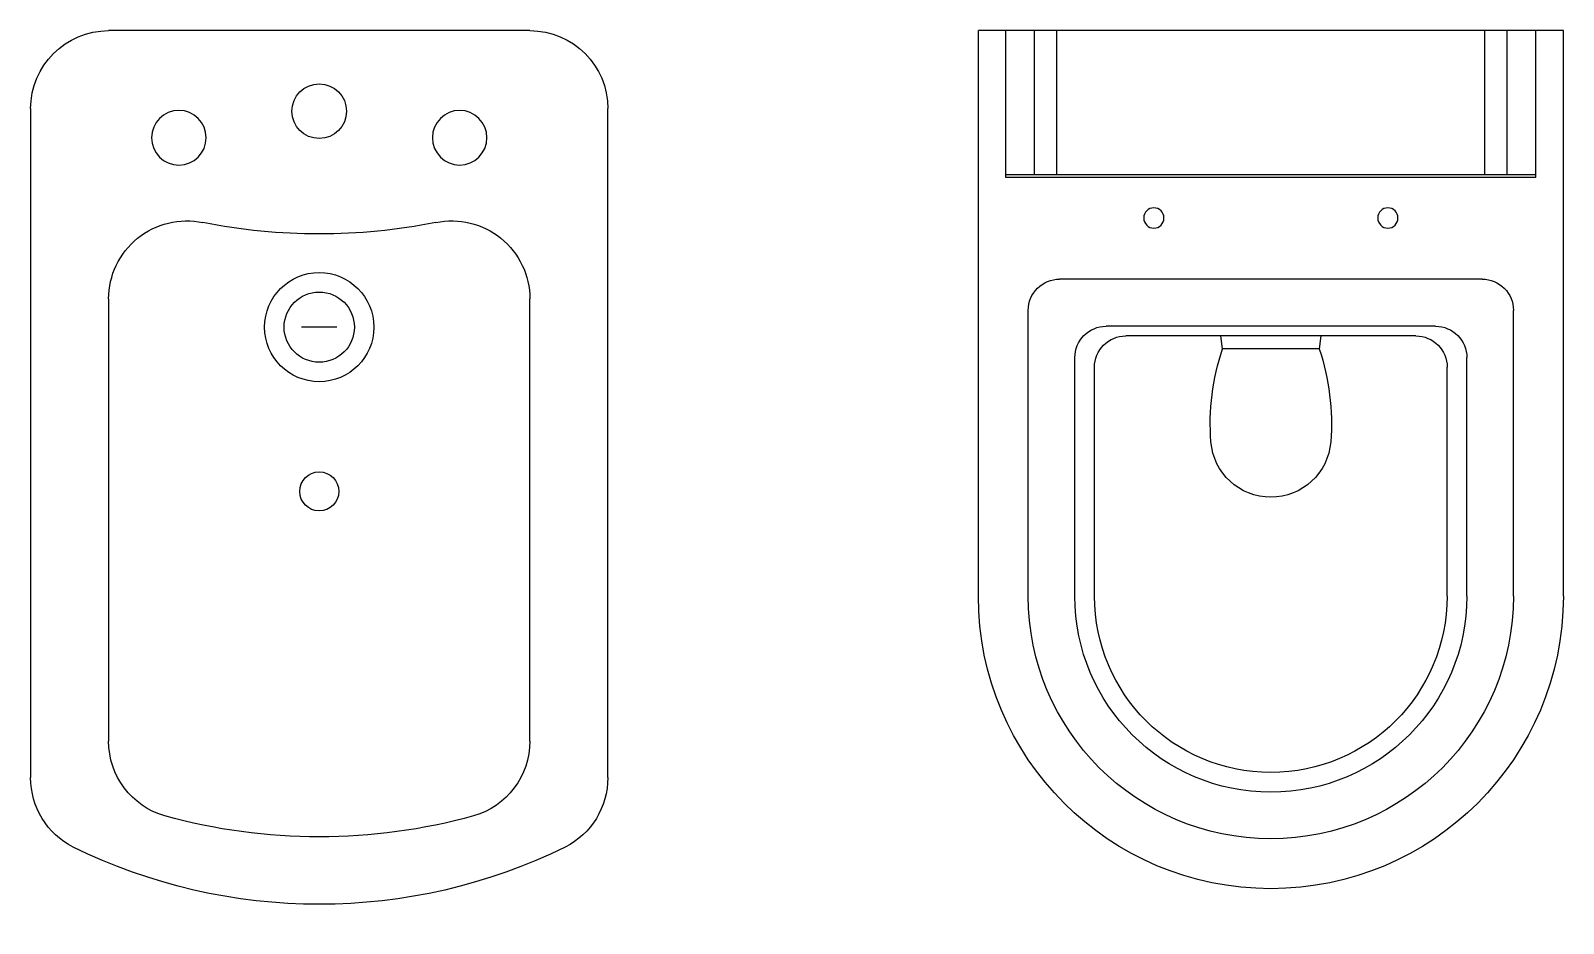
# Model space of a CAD drawing. Header units: millimetres. Extents: x 2181.761 to 2182.744, y 563.226 to 563.798.
import ezdxf

# ---------------------------------------------------------------- set-up
doc = ezdxf.new("R2010")
doc.units = ezdxf.units.MM
doc.linetypes.add('CONTINU', pattern=[0])

# ---------------------------------------------------------------- blocks, each defined once
blk = doc.blocks.new('bidê 4')
at = {"color": 21}
for p, q in [((-0.135, -0.1), (0.135, -0.1)), ((-0.185, -0.5788), (-0.185, -0.15)), ((0.185, -0.15), (0.185, -0.5788))]:
    blk.add_line(p, q, dxfattribs=at)
at = {"color": 1}
for p, q in [((-0.135, -0.55537), (-0.135, -0.27194)), ((0.135, -0.27194), (0.135, -0.55537))]:
    blk.add_line(p, q, dxfattribs=at)
at = {"color": 251}
blk.add_line((-0.01129, -0.29004), (0.01129, -0.29004), dxfattribs=at)
for points in [[(0, -0.16913, 1), (0, -0.13413, 1)], [(0, -0.32504, 1), (0, -0.25504, 1)], [(0, -0.26754, 1), (0, -0.31254, 1)], [(0, -0.38284, 1), (0, -0.40784, 1)]]:
    blk.add_lwpolyline(points, format="xyb", close=True, dxfattribs=at)
for centre in [(-0.09, -0.16863), (0.09, -0.16863)]:
    blk.add_circle(centre, 0.0175, dxfattribs=at)
at = {"color": 21}
for centre, radius, start, end in [((-0.135, -0.15), 0.05, 90, 180), ((0.135, -0.15), 0.05, 0, 90), ((-0.135, -0.5788), 0.05, 180, 243.01227), ((0.135, -0.5788), 0.05, 296.98773, 0), ((0, -0.30235), 0.35765, 243.83811, 296.16189)]:
    blk.add_arc(centre, radius, start, end, dxfattribs=at)
at = {"color": 1}
for centre, radius, start, end in [((-0.085, -0.27194), 0.05, 78.05329, 180), ((0, 0.15566), 0.38597, 258.84825, 281.15175), ((0.085, -0.27194), 0.05, 0, 101.94671), ((-0.085, -0.55537), 0.05, 180, 253.78388), ((0.085, -0.55537), 0.05, 286.21612, 0), ((0, -0.24426), 0.3725, 254.59309, 285.40691)]:
    blk.add_arc(centre, radius, start, end, dxfattribs=at)
blk = doc.blocks.new('Bacia Belle Epóque')
at = {"color": 1, "linetype": 'CONTINU'}
for p, q in [((-0.1875, 0.46249), (-0.1875, 0.1)), ((-0.1555, 0.46249), (-0.1555, 0.27927)), ((0.1555, 0.46249), (0.1555, 0.27927)), ((0.1875, 0.46249), (0.1875, 0.1)), ((0.1355, 0.25927), (-0.1355, 0.25927)), ((0.1875, 0.1), (-0.1875, 0.1))]:
    blk.add_line(p, q, dxfattribs=at)
at = {"color": 251, "linetype": 'CONTINU'}
for p, q in [((-0.12564, 0.46249), (-0.12564, 0.30951)), ((-0.11304, 0.46249), (-0.11304, 0.3157)), ((0.11304, 0.46249), (0.11304, 0.3157)), ((0.12564, 0.46249), (0.12564, 0.30951)), ((0.09304, 0.2957), (-0.09304, 0.2957)), ((-0.031, 0.304), (-0.03214, 0.2957)), ((0.031, 0.304), (-0.031, 0.304)), ((0.03214, 0.2957), (0.031, 0.304)), ((0.10564, 0.28951), (-0.10564, 0.28951)), ((0.1698, 0.19409), (-0.1698, 0.19409)), ((-0.1698, 0.19409), (-0.1698, 0.1)), ((0.1698, 0.19234), (-0.1698, 0.19234)), ((-0.1515, 0.19234), (-0.1515, 0.1)), ((-0.1371, 0.19234), (-0.1371, 0.1)), ((0.1371, 0.19234), (0.1371, 0.1)), ((0.1515, 0.19234), (0.1515, 0.1)), ((0.1698, 0.19409), (0.1698, 0.1))]:
    blk.add_line(p, q, dxfattribs=at)
for centre in [(-0.075, 0.22008), (0.075, 0.22008)]:
    blk.add_circle(centre, 0.0065, dxfattribs=at)
at = {"color": 1, "linetype": 'CONTINU'}
for centre, radius, start, end in [((0, 0.46249), 0.1875, 0, 180), ((0, 0.46249), 0.1555, 0, 180), ((-0.1355, 0.27927), 0.02, 179.99932, 270), ((0.1355, 0.27927), 0.02, 270, 0.00046)]:
    blk.add_arc(centre, radius, start, end, dxfattribs=at)
at = {"color": 251, "linetype": 'CONTINU'}
for centre, radius, start, end in [((0, 0.46249), 0.12564, 0, 180), ((0, 0.46249), 0.11304, 0, 180), ((0, 0.36058), 0.0385, 4.48453, 175.51529), ((0.11116, 0.35186), 0.15, 175.51575, 198.60794), ((-0.11116, 0.35186), 0.15, 341.39211, 4.48428), ((-0.09304, 0.3157), 0.02, 179.99918, 270), ((0.09304, 0.3157), 0.02, 270, 0.00063), ((-0.10564, 0.30951), 0.02, 179.99907, 270), ((0.10564, 0.30951), 0.02, 270, 0.00069)]:
    blk.add_arc(centre, radius, start, end, dxfattribs=at)

msp = doc.modelspace()

# ---------------------------------------------------------------- block references
at = {"xscale": -1}
msp.add_blockref('bidê 4', (2181.94604, 563.89777), dxfattribs=at)
at = {"xscale": -1, "rotation": 180}
msp.add_blockref('Bacia Belle Epóque', (2182.55604, 563.89777), dxfattribs=at)

doc.saveas('drawing.dxf')
